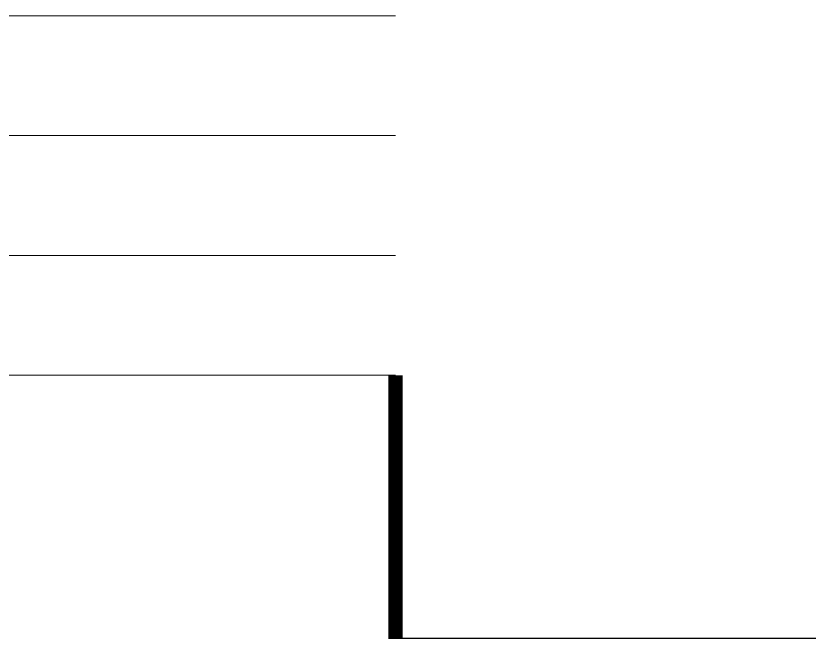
# Model space of a CAD drawing. Extents: x 5031545 to 5313844, y -886381 to -283477.
# Drawn here: x 5252530.2 to 5252971.8, y -787606.8 to -787263.8 of the extents above; entities that cross this region are included whole.
import ezdxf

# ---------------------------------------------------------------- set-up
doc = ezdxf.new("R2010")
doc.units = 0
doc.header["$LTSCALE"] = 1000
doc.header["$MEASUREMENT"] = 0
doc.linetypes.add('DASH', pattern=[0.35, 0.25, -0.1])
doc.layers.get('0').update_dxf_attribs({"linetype": 'CONTINUOUS'})
doc.layers.add('$RECOVER_210609100354-0', color=7, linetype='CONTINUOUS')
doc.layers.add('平面-栏杆', color=56, linetype='CONTINUOUS', lineweight=15)
doc.layers.add('平面-看线', color=252, linetype='CONTINUOUS', lineweight=15)

# ---------------------------------------------------------------- blocks, each defined once
blk = doc.blocks.new('A$C547B2CCF')
at = {"layer": '$RECOVER_210609100354-0', "color": 252, "const_width": 8}
blk.add_lwpolyline([(8150, 1900), (8150, 1750), (8450, 1750), (8450, 1900)], dxfattribs=at)
at = {"layer": '平面-栏杆', "color": 252}
for points in [[(8150, 2033.33), (3650, 2033.33)], [(8150, 1966.67), (3650, 1966.67)]]:
    blk.add_lwpolyline(points, dxfattribs=at)
at = {"layer": '平面-看线', "color": 252}
blk.add_lwpolyline([(8150, 2100), (3650, 2100)], dxfattribs=at)
at = {"layer": '平面-看线', "color": 252, "linetype": 'DASH'}
blk.add_lwpolyline([(8150, 1900), (3650, 1900)], dxfattribs=at)

msp = doc.modelspace()

# ---------------------------------------------------------------- block references
at = {"color": 2}
msp.add_blockref('A$C547B2CCF', (5244591.53, -789363.8), dxfattribs=at)

doc.saveas('drawing.dxf')
